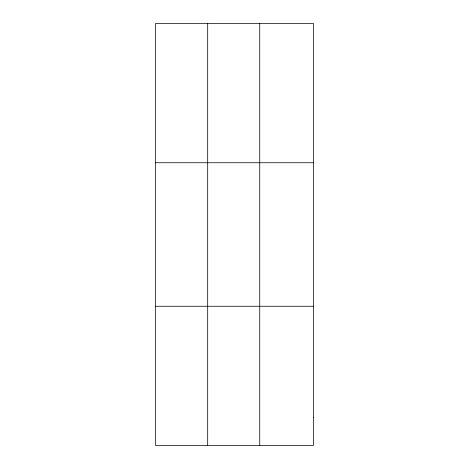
<?xml version="1.0" encoding="UTF-8"?>
<svg xmlns="http://www.w3.org/2000/svg" width="469" height="469" viewBox="0 0 469 469"><rect width="100%" height="100%" fill="white"/><g stroke="black" fill="none" stroke-linecap="round" stroke-linejoin="round"><path stroke-width="0.7" d="M207.685 445.55L207.685 23.45M259.738 445.55L259.738 23.45M155.626 162.743L313.374 162.743M155.626 306.257L313.374 306.257M313.374 417.691L313.374 445.55L155.626 445.55L155.626 23.45L313.374 23.45L313.374 417.691"/></g></svg>
